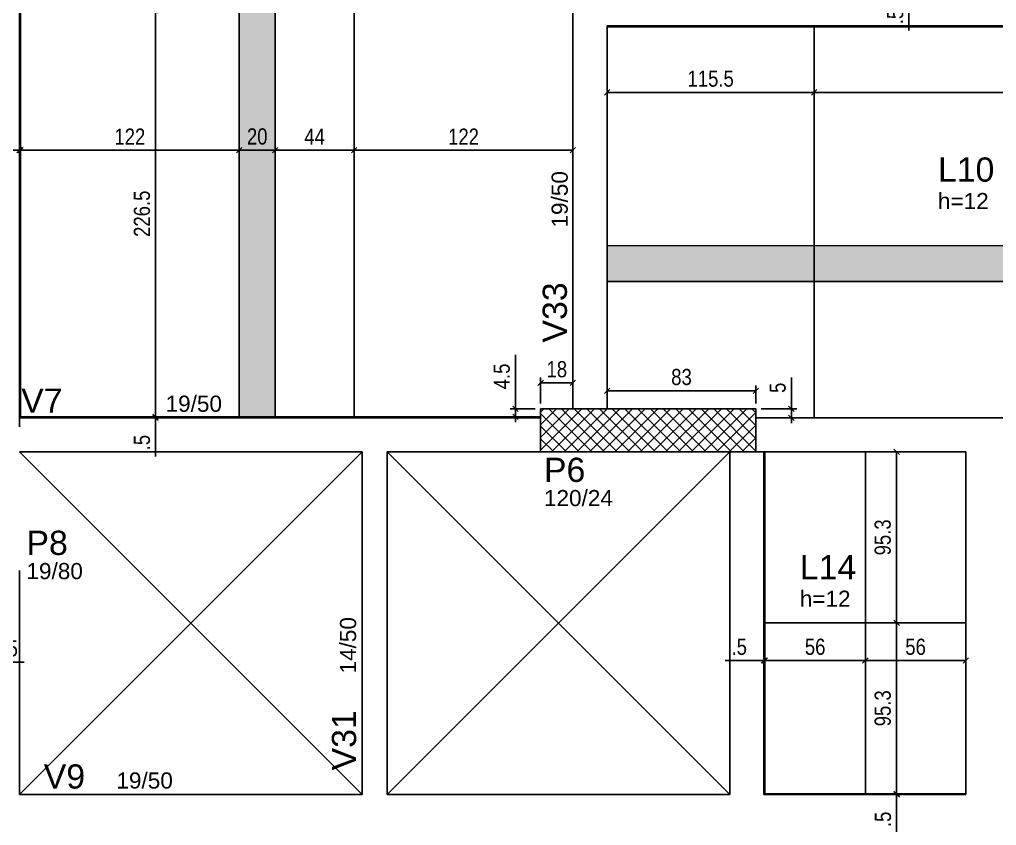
# Model space of a CAD drawing. Header units: millimetres. Extents: x 2797 to 7088, y 174 to 2922.
# Drawn here: x 4419 to 4963, y 1695 to 2144 of the extents above; entities that cross this region are included whole.
import ezdxf

# ---------------------------------------------------------------- set-up
doc = ezdxf.new("R2010")
doc.units = ezdxf.units.MM
for name, color, linetype in [('10', 252, 'Continuous'), ('3', 3, 'Continuous'), ('8', 8, 'Continuous'), ('ES-VIGA', 3, 'Continuous'), ('L-D', 2, 'Continuous'), ('L-N', 4, 'Continuous'), ('P-D', 2, 'Continuous'), ('Painéis', 200, 'Continuous'), ('PIL-N', 4, 'Continuous'), ('Pilares', 5, 'Continuous'), ('VIG-D', 2, 'Continuous'), ('VIG-N', 4, 'Continuous')]:
    doc.layers.add(name, color=color, linetype=linetype)
doc.layers.add('Hachura', color=251, linetype='Continuous', lineweight=9)
doc.styles.add('COTA TECNICA-50', font='techl___.ttf', dxfattribs={"height": 9})
doc.styles.add('TQS_ARIAL', font='arial.ttf')
doc.dimstyles.new('COTA PAINEL-50', dxfattribs={"dimtxt": 9, "dimasz": 3, "dimexe": 3, "dimexo": 3, "dimgap": 3, "dimtad": 1, "dimdec": 1, "dimzin": 12, "dimdsep": 46, "dimtxsty": 'COTA TECNICA-50', "dimblk1": 'OBLIQUE', "dimblk2": 'OBLIQUE', "dimsah": 1, "dimcen": 0.9, "dimclrd": 4, "dimclre": 4, "dimclrt": 240, "dimadec": 1, "dimazin": 3, "dimtfac": 1, "dimtdec": 1, "dimtmove": 0, "dimatfit": 3, "dimfxl": 1, "dimtolj": 1, "dimtzin": 12, "dimarcsym": 0})

# ---------------------------------------------------------------- blocks, each defined once
blk = doc.blocks.new('_Oblique')
at = {"color": 0, "linetype": 'ByBlock', "lineweight": -2}
blk.add_line((-0.5, -0.5), (0.5, 0.5), dxfattribs=at)
blk = doc.blocks.new('*D293')
at = {"layer": 'Defpoints', "color": 0, "transparency": 16777216}
for p in [(4494.52, 2149.08), (4494.52, 1922.59), (4494.52, 1922.59)]:
    blk.add_point(p, dxfattribs=at)
at = {"layer": 'Painéis', "color": 4, "lineweight": -2, "transparency": 16777216}
blk.add_line((4494.52, 2149.08), (4494.52, 1922.59), dxfattribs=at)
at = {"layer": 'Painéis', "color": 4, "lineweight": -2, "transparency": 16777216, "xscale": 3, "yscale": 3, "zscale": 3}
for p, rotation in [((4494.52, 2149.08), 90), ((4494.52, 1922.59), 270)]:
    blk.add_blockref('_Oblique', p, dxfattribs=dict(at, rotation=rotation))
at = {"layer": 'Painéis', "color": 240, "transparency": 16777216, "insert": (4486.92, 2035.84), "char_height": 9, "attachment_point": 5, "rotation": 90, "style": 'COTA TECNICA-50'}
blk.add_mtext('\\A1;226.5', dxfattribs=at)
blk = doc.blocks.new('*D186')
at = {"layer": 'Defpoints', "color": 0, "transparency": 16777216}
for p in [(4605.16, 2071.28), (4605.16, 2071.28), (4727.16, 2071.28)]:
    blk.add_point(p, dxfattribs=at)
at = {"layer": 'Painéis', "color": 4, "lineweight": -2, "transparency": 16777216}
blk.add_line((4727.16, 2071.28), (4605.16, 2071.28), dxfattribs=at)
at = {"layer": 'Painéis', "color": 4, "lineweight": -2, "transparency": 16777216, "xscale": 3, "yscale": 3, "zscale": 3, "rotation": 180}
blk.add_blockref('_Oblique', (4605.16, 2071.28), dxfattribs=at)
at = {"layer": 'Painéis', "color": 4, "lineweight": -2, "transparency": 16777216, "xscale": 3, "yscale": 3, "zscale": 3}
blk.add_blockref('_Oblique', (4727.16, 2071.28), dxfattribs=at)
at = {"layer": 'Painéis', "color": 240, "transparency": 16777216, "insert": (4666.16, 2078.83), "char_height": 9, "attachment_point": 5, "style": 'COTA TECNICA-50'}
blk.add_mtext('\\A1;122', dxfattribs=at)
blk = doc.blocks.new('*D187')
at = {"layer": 'Defpoints', "color": 0, "transparency": 16777216}
for p in [(4561.15, 2071.28), (4561.15, 2071.28), (4605.16, 2071.28)]:
    blk.add_point(p, dxfattribs=at)
at = {"layer": 'Painéis', "color": 4, "lineweight": -2, "transparency": 16777216}
blk.add_line((4605.16, 2071.28), (4561.15, 2071.28), dxfattribs=at)
at = {"layer": 'Painéis', "color": 4, "lineweight": -2, "transparency": 16777216, "xscale": 3, "yscale": 3, "zscale": 3, "rotation": 180}
blk.add_blockref('_Oblique', (4561.15, 2071.28), dxfattribs=at)
at = {"layer": 'Painéis', "color": 4, "lineweight": -2, "transparency": 16777216, "xscale": 3, "yscale": 3, "zscale": 3}
blk.add_blockref('_Oblique', (4605.16, 2071.28), dxfattribs=at)
at = {"layer": 'Painéis', "color": 240, "transparency": 16777216, "insert": (4583.15, 2078.85), "char_height": 9, "attachment_point": 5, "style": 'COTA TECNICA-50'}
blk.add_mtext('\\A1;44', dxfattribs=at)
blk = doc.blocks.new('*D188')
at = {"layer": 'Defpoints', "color": 0, "transparency": 16777216}
for p in [(4541.15, 2071.28), (4541.15, 2071.28), (4561.15, 2071.28)]:
    blk.add_point(p, dxfattribs=at)
at = {"layer": 'Painéis', "color": 4, "lineweight": -2, "transparency": 16777216}
blk.add_line((4561.15, 2071.28), (4541.15, 2071.28), dxfattribs=at)
at = {"layer": 'Painéis', "color": 4, "lineweight": -2, "transparency": 16777216, "xscale": 3, "yscale": 3, "zscale": 3, "rotation": 180}
blk.add_blockref('_Oblique', (4541.15, 2071.28), dxfattribs=at)
at = {"layer": 'Painéis', "color": 4, "lineweight": -2, "transparency": 16777216, "xscale": 3, "yscale": 3, "zscale": 3}
blk.add_blockref('_Oblique', (4561.15, 2071.28), dxfattribs=at)
at = {"layer": 'Painéis', "color": 240, "transparency": 16777216, "insert": (4551.15, 2078.87), "char_height": 9, "attachment_point": 5, "style": 'COTA TECNICA-50'}
blk.add_mtext('\\A1;20', dxfattribs=at)
blk = doc.blocks.new('*D189')
at = {"layer": 'Defpoints', "color": 0, "transparency": 16777216}
for p in [(4419.15, 2071.28), (4419.15, 2071.28), (4541.15, 2071.28)]:
    blk.add_point(p, dxfattribs=at)
at = {"layer": 'Painéis', "color": 4, "lineweight": -2, "transparency": 16777216}
blk.add_line((4541.15, 2071.28), (4419.15, 2071.28), dxfattribs=at)
at = {"layer": 'Painéis', "color": 4, "lineweight": -2, "transparency": 16777216, "xscale": 3, "yscale": 3, "zscale": 3, "rotation": 180}
blk.add_blockref('_Oblique', (4419.15, 2071.28), dxfattribs=at)
at = {"layer": 'Painéis', "color": 4, "lineweight": -2, "transparency": 16777216, "xscale": 3, "yscale": 3, "zscale": 3}
blk.add_blockref('_Oblique', (4541.15, 2071.28), dxfattribs=at)
at = {"layer": 'Painéis', "color": 240, "transparency": 16777216, "insert": (4480.15, 2078.83), "char_height": 9, "attachment_point": 5, "style": 'COTA TECNICA-50'}
blk.add_mtext('\\A1;122', dxfattribs=at)
blk = doc.blocks.new('*D190')
at = {"layer": 'Defpoints', "color": 0, "transparency": 16777216}
for p in [(4418.65, 2071.28), (4418.65, 2071.28), (4419.15, 2071.28)]:
    blk.add_point(p, dxfattribs=at)
at = {"layer": 'Painéis', "color": 4, "lineweight": -2, "transparency": 16777216}
for p, q in [((4418.65, 2071.28), (4397.06, 2071.28)), ((4419.15, 2071.28), (4418.65, 2071.28)), ((4419.15, 2071.28), (4422.15, 2071.28))]:
    blk.add_line(p, q, dxfattribs=at)
at = {"layer": 'Painéis', "color": 4, "lineweight": -2, "transparency": 16777216, "xscale": 3, "yscale": 3, "zscale": 3}
blk.add_blockref('_Oblique', (4418.65, 2071.28), dxfattribs=at)
at = {"layer": 'Painéis', "color": 4, "lineweight": -2, "transparency": 16777216, "xscale": 3, "yscale": 3, "zscale": 3, "rotation": 180}
blk.add_blockref('_Oblique', (4419.15, 2071.28), dxfattribs=at)
at = {"layer": 'Painéis', "color": 240, "transparency": 16777216, "insert": (4404.86, 2078.88), "char_height": 9, "attachment_point": 5, "style": 'COTA TECNICA-50'}
blk.add_mtext('\\A1;.5', dxfattribs=at)
blk = doc.blocks.new('*D191')
at = {"layer": 'Defpoints', "color": 0, "transparency": 16777216}
for p in [(4494.52, 1922.59), (4494.52, 1922.09), (4494.52, 1922.09)]:
    blk.add_point(p, dxfattribs=at)
at = {"layer": 'Painéis', "color": 4, "lineweight": -2, "transparency": 16777216}
for p, q in [((4494.52, 1922.59), (4494.52, 1925.59)), ((4494.52, 1922.59), (4494.52, 1922.09)), ((4494.52, 1922.09), (4494.52, 1900.49))]:
    blk.add_line(p, q, dxfattribs=at)
at = {"layer": 'Painéis', "color": 4, "lineweight": -2, "transparency": 16777216, "xscale": 3, "yscale": 3, "zscale": 3}
for p, rotation in [((4494.52, 1922.59), 270), ((4494.52, 1922.09), 90)]:
    blk.add_blockref('_Oblique', p, dxfattribs=dict(at, rotation=rotation))
at = {"layer": 'Painéis', "color": 240, "transparency": 16777216, "insert": (4486.92, 1908.29), "char_height": 9, "attachment_point": 5, "rotation": 90, "style": 'COTA TECNICA-50'}
blk.add_mtext('\\A1;.5', dxfattribs=at)
blk = doc.blocks.new('*D192')
at = {"layer": 'Defpoints', "color": 0, "transparency": 16777216}
for p in [(4709.15, 1941.54), (4709.15, 1927.08), (4727.16, 1927.08)]:
    blk.add_point(p, dxfattribs=at)
at = {"layer": 'Painéis', "color": 4, "lineweight": -2, "transparency": 16777216}
for p, q in [((4709.15, 1930.08), (4709.15, 1944.54)), ((4727.16, 1930.08), (4727.16, 1944.54)), ((4727.16, 1941.54), (4709.15, 1941.54))]:
    blk.add_line(p, q, dxfattribs=at)
at = {"layer": 'Painéis', "color": 4, "lineweight": -2, "transparency": 16777216, "xscale": 3, "yscale": 3, "zscale": 3, "rotation": 180}
blk.add_blockref('_Oblique', (4709.15, 1941.54), dxfattribs=at)
at = {"layer": 'Painéis', "color": 4, "lineweight": -2, "transparency": 16777216, "xscale": 3, "yscale": 3, "zscale": 3}
blk.add_blockref('_Oblique', (4727.16, 1941.54), dxfattribs=at)
at = {"layer": 'Painéis', "color": 240, "transparency": 16777216, "insert": (4718.16, 1949.13), "char_height": 9, "attachment_point": 5, "style": 'COTA TECNICA-50'}
blk.add_mtext('\\A1;18', dxfattribs=at)
blk = doc.blocks.new('*D294')
at = {"layer": 'Defpoints', "color": 0, "transparency": 16777216}
for p in [(4695.07, 1927.08), (4709.15, 1927.08), (4709.15, 1922.59)]:
    blk.add_point(p, dxfattribs=at)
at = {"layer": 'Painéis', "color": 4, "lineweight": -2, "transparency": 16777216}
for p, q in [((4695.07, 1927.08), (4695.07, 1957.28)), ((4706.15, 1927.08), (4692.07, 1927.08)), ((4706.15, 1922.59), (4692.07, 1922.59)), ((4695.07, 1922.59), (4695.07, 1927.08)), ((4695.07, 1922.59), (4695.07, 1919.59))]:
    blk.add_line(p, q, dxfattribs=at)
at = {"layer": 'Painéis', "color": 4, "lineweight": -2, "transparency": 16777216, "xscale": 3, "yscale": 3, "zscale": 3}
for p, rotation in [((4695.07, 1927.08), 270), ((4695.07, 1922.59), 90)]:
    blk.add_blockref('_Oblique', p, dxfattribs=dict(at, rotation=rotation))
at = {"layer": 'Painéis', "color": 240, "transparency": 16777216, "insert": (4687.47, 1945.18), "char_height": 9, "attachment_point": 5, "rotation": 90, "style": 'COTA TECNICA-50'}
blk.add_mtext('\\A1;4.5', dxfattribs=at)
blk = doc.blocks.new('*D193')
at = {"layer": 'Defpoints', "color": 0, "transparency": 16777216}
for p in [(4914.39, 2160.08), (4914.39, 2159.55), (4914.39, 2159.55)]:
    blk.add_point(p, dxfattribs=at)
at = {"layer": 'Painéis', "color": 4, "lineweight": -2, "transparency": 16777216}
for p, q in [((4914.39, 2160.08), (4914.39, 2163.08)), ((4911.39, 2160.08), (4911.39, 2160.08)), ((4914.39, 2160.08), (4914.39, 2159.55)), ((4914.39, 2159.55), (4914.39, 2137.96))]:
    blk.add_line(p, q, dxfattribs=at)
at = {"layer": 'Painéis', "color": 4, "lineweight": -2, "transparency": 16777216, "xscale": 3, "yscale": 3, "zscale": 3}
for p, rotation in [((4914.39, 2160.08), 270), ((4914.39, 2159.55), 90)]:
    blk.add_blockref('_Oblique', p, dxfattribs=dict(at, rotation=rotation))
at = {"layer": 'Painéis', "color": 240, "transparency": 16777216, "insert": (4906.79, 2145.75), "char_height": 9, "attachment_point": 5, "rotation": 90, "style": 'COTA TECNICA-50'}
blk.add_mtext('\\A1;.5', dxfattribs=at)
blk = doc.blocks.new('*D71')
at = {"layer": 'Defpoints', "color": 0, "transparency": 16777216}
for p in [(4829.15, 1927.08), (4848.89, 1927.08), (4829.15, 1922.09)]:
    blk.add_point(p, dxfattribs=at)
at = {"layer": 'Painéis', "color": 4, "lineweight": -2, "transparency": 16777216}
for p, q in [((4848.89, 1927.08), (4848.89, 1944.57)), ((4832.15, 1927.08), (4851.89, 1927.08)), ((4848.89, 1922.09), (4848.89, 1927.08)), ((4832.15, 1922.09), (4851.89, 1922.09)), ((4848.89, 1922.09), (4848.89, 1919.09))]:
    blk.add_line(p, q, dxfattribs=at)
at = {"layer": 'Painéis', "color": 4, "lineweight": -2, "transparency": 16777216, "xscale": 3, "yscale": 3, "zscale": 3}
for p, rotation in [((4848.89, 1927.08), 270), ((4848.89, 1922.09), 90)]:
    blk.add_blockref('_Oblique', p, dxfattribs=dict(at, rotation=rotation))
at = {"layer": 'Painéis', "color": 240, "transparency": 16777216, "insert": (4841.29, 1938.83), "char_height": 9, "attachment_point": 5, "rotation": 90, "style": 'COTA TECNICA-50'}
blk.add_mtext('\\A1;5', dxfattribs=at)
blk = doc.blocks.new('*D72')
at = {"layer": 'Defpoints', "color": 0, "transparency": 16777216}
for p in [(4746.16, 1937.08), (4746.16, 1927.08), (4829.15, 1927.08)]:
    blk.add_point(p, dxfattribs=at)
at = {"layer": 'Painéis', "color": 4, "lineweight": -2, "transparency": 16777216}
for p, q in [((4746.16, 1930.08), (4746.16, 1940.08)), ((4829.15, 1930.08), (4829.15, 1940.08)), ((4829.15, 1937.08), (4746.16, 1937.08))]:
    blk.add_line(p, q, dxfattribs=at)
at = {"layer": 'Painéis', "color": 4, "lineweight": -2, "transparency": 16777216, "xscale": 3, "yscale": 3, "zscale": 3, "rotation": 180}
blk.add_blockref('_Oblique', (4746.16, 1937.08), dxfattribs=at)
at = {"layer": 'Painéis', "color": 4, "lineweight": -2, "transparency": 16777216, "xscale": 3, "yscale": 3, "zscale": 3}
blk.add_blockref('_Oblique', (4829.15, 1937.08), dxfattribs=at)
at = {"layer": 'Painéis', "color": 240, "transparency": 16777216, "insert": (4787.66, 1944.8), "char_height": 9, "attachment_point": 5, "style": 'COTA TECNICA-50'}
blk.add_mtext('\\A1;83', dxfattribs=at)
blk = doc.blocks.new('*D262')
at = {"layer": 'Defpoints', "color": 0, "transparency": 16777216}
for p in [(4746.16, 2103.5), (4861.66, 2103.5), (4861.66, 2103.5)]:
    blk.add_point(p, dxfattribs=at)
at = {"layer": 'Painéis', "color": 4, "lineweight": -2, "transparency": 16777216}
blk.add_line((4746.16, 2103.5), (4861.66, 2103.5), dxfattribs=at)
at = {"layer": 'Painéis', "color": 4, "lineweight": -2, "transparency": 16777216, "xscale": 3, "yscale": 3, "zscale": 3, "rotation": 180}
blk.add_blockref('_Oblique', (4746.16, 2103.5), dxfattribs=at)
at = {"layer": 'Painéis', "color": 4, "lineweight": -2, "transparency": 16777216, "xscale": 3, "yscale": 3, "zscale": 3}
blk.add_blockref('_Oblique', (4861.66, 2103.5), dxfattribs=at)
at = {"layer": 'Painéis', "color": 240, "transparency": 16777216, "insert": (4803.91, 2111.1), "char_height": 9, "attachment_point": 5, "style": 'COTA TECNICA-50'}
blk.add_mtext('\\A1;115.5', dxfattribs=at)
blk = doc.blocks.new('*D263')
at = {"layer": 'Defpoints', "color": 0, "transparency": 16777216}
for p in [(4861.66, 2103.5), (5105.66, 2103.5), (5105.66, 2103.08)]:
    blk.add_point(p, dxfattribs=at)
at = {"layer": 'Painéis', "color": 4, "lineweight": -2, "transparency": 16777216}
for p, q in [((4861.66, 2103.5), (5105.66, 2103.5)), ((5105.66, 2106.08), (5105.66, 2106.5))]:
    blk.add_line(p, q, dxfattribs=at)
at = {"layer": 'Painéis', "color": 4, "lineweight": -2, "transparency": 16777216, "xscale": 3, "yscale": 3, "zscale": 3, "rotation": 180}
blk.add_blockref('_Oblique', (4861.66, 2103.5), dxfattribs=at)
at = {"layer": 'Painéis', "color": 4, "lineweight": -2, "transparency": 16777216, "xscale": 3, "yscale": 3, "zscale": 3}
blk.add_blockref('_Oblique', (5105.66, 2103.5), dxfattribs=at)
at = {"layer": 'Painéis', "color": 240, "transparency": 16777216, "insert": (4983.66, 2111.06), "char_height": 9, "attachment_point": 5, "style": 'COTA TECNICA-50'}
blk.add_mtext('\\A1;244', dxfattribs=at)
blk = doc.blocks.new('*D117')
at = {"layer": 'Defpoints', "color": 0, "transparency": 16777216}
for p in [(4399.15, 1785.96), (4399.65, 1785.96), (4399.65, 1785.96)]:
    blk.add_point(p, dxfattribs=at)
at = {"layer": 'Painéis', "color": 4, "lineweight": -2, "transparency": 16777216}
for p, q in [((4399.15, 1785.96), (4396.15, 1785.96)), ((4399.15, 1785.96), (4399.65, 1785.96)), ((4399.65, 1785.96), (4421.25, 1785.96))]:
    blk.add_line(p, q, dxfattribs=at)
at = {"layer": 'Painéis', "color": 4, "lineweight": -2, "transparency": 16777216, "xscale": 3, "yscale": 3, "zscale": 3}
blk.add_blockref('_Oblique', (4399.15, 1785.96), dxfattribs=at)
at = {"layer": 'Painéis', "color": 4, "lineweight": -2, "transparency": 16777216, "xscale": 3, "yscale": 3, "zscale": 3, "rotation": 180}
blk.add_blockref('_Oblique', (4399.65, 1785.96), dxfattribs=at)
at = {"layer": 'Painéis', "color": 240, "transparency": 16777216, "insert": (4413.45, 1793.56), "char_height": 9, "attachment_point": 5, "style": 'COTA TECNICA-50'}
blk.add_mtext('\\A1;.5', dxfattribs=at)
blk = doc.blocks.new('*D125')
at = {"layer": 'Defpoints', "color": 0, "transparency": 16777216}
for p in [(4907.6, 1903.09), (4907.6, 1807.84), (4907.6, 1807.84)]:
    blk.add_point(p, dxfattribs=at)
at = {"layer": 'Painéis', "color": 4, "lineweight": -2, "transparency": 16777216}
blk.add_line((4907.6, 1903.09), (4907.6, 1807.84), dxfattribs=at)
at = {"layer": 'Painéis', "color": 4, "lineweight": -2, "transparency": 16777216, "xscale": 3, "yscale": 3, "zscale": 3}
for p, rotation in [((4907.6, 1903.09), 90), ((4907.6, 1807.84), 270)]:
    blk.add_blockref('_Oblique', p, dxfattribs=dict(at, rotation=rotation))
at = {"layer": 'Painéis', "color": 240, "transparency": 16777216, "insert": (4899.87, 1855.46), "char_height": 9, "attachment_point": 5, "rotation": 90, "style": 'COTA TECNICA-50'}
blk.add_mtext('\\A1;95.3', dxfattribs=at)
blk = doc.blocks.new('*D126')
at = {"layer": 'Defpoints', "color": 0, "transparency": 16777216}
for p in [(4907.6, 1807.84), (4907.6, 1712.58), (4907.6, 1712.58)]:
    blk.add_point(p, dxfattribs=at)
at = {"layer": 'Painéis', "color": 4, "lineweight": -2, "transparency": 16777216}
blk.add_line((4907.6, 1807.84), (4907.6, 1712.58), dxfattribs=at)
at = {"layer": 'Painéis', "color": 4, "lineweight": -2, "transparency": 16777216, "xscale": 3, "yscale": 3, "zscale": 3}
for p, rotation in [((4907.6, 1807.84), 90), ((4907.6, 1712.58), 270)]:
    blk.add_blockref('_Oblique', p, dxfattribs=dict(at, rotation=rotation))
at = {"layer": 'Painéis', "color": 240, "transparency": 16777216, "insert": (4899.87, 1760.21), "char_height": 9, "attachment_point": 5, "rotation": 90, "style": 'COTA TECNICA-50'}
blk.add_mtext('\\A1;95.3', dxfattribs=at)
blk = doc.blocks.new('*D127')
at = {"layer": 'Defpoints', "color": 0, "transparency": 16777216}
for p in [(4890.15, 1786.83), (4890.15, 1786.83), (4946.15, 1786.83)]:
    blk.add_point(p, dxfattribs=at)
at = {"layer": 'Painéis', "color": 4, "lineweight": -2, "transparency": 16777216}
blk.add_line((4946.15, 1786.83), (4890.15, 1786.83), dxfattribs=at)
at = {"layer": 'Painéis', "color": 4, "lineweight": -2, "transparency": 16777216, "xscale": 3, "yscale": 3, "zscale": 3, "rotation": 180}
blk.add_blockref('_Oblique', (4890.15, 1786.83), dxfattribs=at)
at = {"layer": 'Painéis', "color": 4, "lineweight": -2, "transparency": 16777216, "xscale": 3, "yscale": 3, "zscale": 3}
blk.add_blockref('_Oblique', (4946.15, 1786.83), dxfattribs=at)
at = {"layer": 'Painéis', "color": 240, "transparency": 16777216, "insert": (4918.15, 1794.43), "char_height": 9, "attachment_point": 5, "style": 'COTA TECNICA-50'}
blk.add_mtext('\\A1;56', dxfattribs=at)
blk = doc.blocks.new('*D274')
at = {"layer": 'Defpoints', "color": 0, "transparency": 16777216}
for p in [(4834.15, 1786.83), (4834.15, 1786.83), (4890.15, 1786.83)]:
    blk.add_point(p, dxfattribs=at)
at = {"layer": 'Painéis', "color": 4, "lineweight": -2, "transparency": 16777216}
blk.add_line((4890.15, 1786.83), (4834.15, 1786.83), dxfattribs=at)
at = {"layer": 'Painéis', "color": 4, "lineweight": -2, "transparency": 16777216, "xscale": 3, "yscale": 3, "zscale": 3, "rotation": 180}
blk.add_blockref('_Oblique', (4834.15, 1786.83), dxfattribs=at)
at = {"layer": 'Painéis', "color": 4, "lineweight": -2, "transparency": 16777216, "xscale": 3, "yscale": 3, "zscale": 3}
blk.add_blockref('_Oblique', (4890.15, 1786.83), dxfattribs=at)
at = {"layer": 'Painéis', "color": 240, "transparency": 16777216, "insert": (4862.15, 1794.43), "char_height": 9, "attachment_point": 5, "style": 'COTA TECNICA-50'}
blk.add_mtext('\\A1;56', dxfattribs=at)
blk = doc.blocks.new('*D128')
at = {"layer": 'Defpoints', "color": 0, "transparency": 16777216}
for p in [(4833.65, 1786.83), (4833.65, 1786.83), (4834.15, 1786.83)]:
    blk.add_point(p, dxfattribs=at)
at = {"layer": 'Painéis', "color": 4, "lineweight": -2, "transparency": 16777216}
for p, q in [((4833.65, 1786.83), (4812.06, 1786.83)), ((4834.15, 1786.83), (4833.65, 1786.83)), ((4834.15, 1786.83), (4837.15, 1786.83))]:
    blk.add_line(p, q, dxfattribs=at)
at = {"layer": 'Painéis', "color": 4, "lineweight": -2, "transparency": 16777216, "xscale": 3, "yscale": 3, "zscale": 3}
blk.add_blockref('_Oblique', (4833.65, 1786.83), dxfattribs=at)
at = {"layer": 'Painéis', "color": 4, "lineweight": -2, "transparency": 16777216, "xscale": 3, "yscale": 3, "zscale": 3, "rotation": 180}
blk.add_blockref('_Oblique', (4834.15, 1786.83), dxfattribs=at)
at = {"layer": 'Painéis', "color": 240, "transparency": 16777216, "insert": (4819.86, 1794.43), "char_height": 9, "attachment_point": 5, "style": 'COTA TECNICA-50'}
blk.add_mtext('\\A1;.5', dxfattribs=at)
blk = doc.blocks.new('*D129')
at = {"layer": 'Defpoints', "color": 0, "transparency": 16777216}
for p in [(4907.6, 1712.58), (4907.6, 1712.08), (4907.6, 1712.08)]:
    blk.add_point(p, dxfattribs=at)
at = {"layer": 'Painéis', "color": 4, "lineweight": -2, "transparency": 16777216}
for p, q in [((4907.6, 1712.58), (4907.6, 1715.58)), ((4907.6, 1712.58), (4907.6, 1712.08)), ((4907.6, 1712.08), (4907.6, 1690.49))]:
    blk.add_line(p, q, dxfattribs=at)
at = {"layer": 'Painéis', "color": 4, "lineweight": -2, "transparency": 16777216, "xscale": 3, "yscale": 3, "zscale": 3}
for p, rotation in [((4907.6, 1712.58), 270), ((4907.6, 1712.08), 90)]:
    blk.add_blockref('_Oblique', p, dxfattribs=dict(at, rotation=rotation))
at = {"layer": 'Painéis', "color": 240, "transparency": 16777216, "insert": (4900, 1698.29), "char_height": 9, "attachment_point": 5, "rotation": 90, "style": 'COTA TECNICA-50'}
blk.add_mtext('\\A1;.5', dxfattribs=at)

msp = doc.modelspace()

# ---------------------------------------------------------------- hatches: boundary and pattern name
at = {"layer": 'Hachura', "linetype": 'ByBlock'}
h = msp.add_hatch(color=256, dxfattribs=at)
h.dxf.hatch_style = 1
h.paths.add_polyline_path([(4561.15, 2393.09), (4541.15, 2393.09), (4541.15, 1922.59), (4561.15, 1922.59)])
h = msp.add_hatch(color=256, dxfattribs=at)
h.dxf.hatch_style = 1
h.paths.add_polyline_path([(5105.66, 2018.06), (4746.16, 2018.08), (4746.16, 1998.08), (5105.66, 1998.06)])

# ---------------------------------------------------------------- linework, layer by layer
at = {"layer": '10', "color": 252, "linetype": 'Continuous'}
for p, q in [((4418.65, 1712.08), (4609.65, 1903.09)), ((4418.65, 1903.09), (4609.65, 1712.08)), ((4623.65, 1712.08), (4814.65, 1903.09)), ((4623.65, 1903.09), (4814.65, 1712.08))]:
    msp.add_line(p, q, dxfattribs=at)
at = {"layer": '3', "color": 7, "linetype": 'Continuous'}
msp.add_lwpolyline([(4829.15, 1903.09), (4833.65, 1903.09)], dxfattribs=at)
at = {"layer": '8', "color": 250, "linetype": 'Continuous'}
for p, q in [((4709.15, 1904.13), (4732.11, 1927.08)), ((4709.15, 1911.2), (4725.04, 1927.08)), ((4709.15, 1918.27), (4717.97, 1927.08)), ((4709.15, 1925.34), (4710.9, 1927.08)), ((4709.15, 1924.59), (4730.66, 1903.08)), ((4713.73, 1927.08), (4737.73, 1903.08)), ((4715.18, 1903.08), (4739.18, 1927.08)), ((4720.8, 1927.08), (4744.8, 1903.08)), ((4722.25, 1903.08), (4746.25, 1927.08)), ((4727.87, 1927.08), (4751.87, 1903.08)), ((4729.33, 1903.08), (4753.33, 1927.08)), ((4734.95, 1927.08), (4758.95, 1903.08)), ((4736.4, 1903.08), (4760.4, 1927.08)), ((4742.02, 1927.08), (4766.02, 1903.08)), ((4743.47, 1903.08), (4767.47, 1927.08)), ((4749.09, 1927.08), (4773.09, 1903.08)), ((4750.54, 1903.08), (4774.54, 1927.08)), ((4756.16, 1927.08), (4780.16, 1903.08)), ((4757.61, 1903.08), (4781.61, 1927.08)), ((4763.23, 1927.08), (4787.23, 1903.08)), ((4764.68, 1903.08), (4788.68, 1927.08)), ((4770.3, 1927.08), (4794.3, 1903.08)), ((4771.75, 1903.08), (4795.75, 1927.08)), ((4777.37, 1927.08), (4801.37, 1903.08)), ((4778.82, 1903.08), (4802.82, 1927.08)), ((4784.44, 1927.08), (4808.44, 1903.08)), ((4785.89, 1903.08), (4809.89, 1927.08)), ((4791.51, 1927.08), (4815.51, 1903.08)), ((4792.96, 1903.08), (4816.96, 1927.08)), ((4798.59, 1927.08), (4822.59, 1903.08)), ((4800.04, 1903.08), (4824.04, 1927.08)), ((4805.66, 1927.08), (4829.15, 1903.59)), ((4807.11, 1903.08), (4829.15, 1925.13)), ((4812.73, 1927.08), (4829.15, 1910.66)), ((4819.8, 1927.08), (4829.15, 1917.73)), ((4826.87, 1927.08), (4829.15, 1924.8)), ((4709.15, 1917.52), (4723.59, 1903.08)), ((4814.18, 1903.08), (4829.15, 1918.06)), ((4709.15, 1910.45), (4716.52, 1903.08)), ((4821.25, 1903.08), (4829.15, 1910.99)), ((4709.15, 1903.38), (4709.45, 1903.08)), ((4828.32, 1903.08), (4829.15, 1903.92))]:
    msp.add_line(p, q, dxfattribs=at)
at = {"layer": 'ES-VIGA'}
for points in [[(4418.65, 2075.09), (4418.65, 2245.08)], [(4727.16, 2150.08), (4727.16, 1927.08)], [(4746.16, 1927.08), (4746.16, 2140.58)], [(4746.16, 2140.58), (5106.16, 2140.51)], [(4418.65, 1922.09), (4418.65, 2075.09)], [(4616.65, 1922.09), (4418.65, 1922.09)], [(4418.65, 1922.09), (4418.65, 1917.08)], [(4709.15, 1922.09), (4616.65, 1922.09)], [(4955.65, 1922.09), (4829.15, 1922.09)], [(5106.16, 1922.09), (4955.65, 1922.09)], [(4418.65, 1903.09), (4609.65, 1903.09)], [(4609.65, 1903.09), (4609.65, 1712.08)], [(4623.65, 1903.09), (4709.15, 1903.09)], [(4623.65, 1712.08), (4623.65, 1903.09)], [(4814.65, 1903.08), (4814.65, 1712.08)], [(4833.65, 1903.09), (4946.15, 1903.09)], [(4833.65, 1712.08), (4833.65, 1903.09)], [(4946.15, 1903.09), (4946.15, 1712.08)], [(4418.65, 1712.08), (4418.65, 1837.08)], [(4609.65, 1712.08), (4418.65, 1712.08)], [(4814.65, 1712.08), (4623.65, 1712.08)], [(4946.15, 1712.08), (4833.65, 1712.08)]]:
    msp.add_lwpolyline(points, dxfattribs=at)
at = {"layer": 'Painéis'}
for p, q in [((4419.15, 1922.59), (4419.15, 2393.09)), ((4541.15, 1922.59), (4541.15, 2393.09)), ((4561.15, 1922.59), (4561.15, 2393.09)), ((4605.16, 1922.59), (4605.16, 2393.09)), ((4861.66, 2140.51), (4861.66, 1922.09)), ((4746.16, 2140.08), (5105.66, 2140.01)), ((4746.16, 2018.08), (5105.66, 2018.01)), ((4746.16, 1998.08), (5105.66, 1998.01)), ((4709.15, 1922.59), (4419.15, 1922.59)), ((4834.15, 1712.58), (4834.15, 1903.09)), ((4890.15, 1712.58), (4890.15, 1903.09)), ((4834.15, 1807.84), (4946.15, 1807.84)), ((4834.15, 1712.58), (4946.15, 1712.58))]:
    msp.add_line(p, q, dxfattribs=at)
at = {"layer": 'Pilares'}
msp.add_lwpolyline([(4709.15, 1903.08), (4829.15, 1903.08), (4829.15, 1927.08), (4709.15, 1927.08), (4709.15, 1903.08)], dxfattribs=at)

# ---------------------------------------------------------------- texts
at = {"layer": 'L-D', "linetype": 'Continuous', "style": 'TQS_ARIAL'}
for p in [(4930.6, 2038.42), (4853.6, 1816.78)]:
    msp.add_text('h=12', height=9, dxfattribs=at).set_placement(p)
at = {"layer": 'L-N', "linetype": 'Continuous', "style": 'TQS_ARIAL'}
for s, p in [('L10', (4930.6, 2053.72)), ('L14', (4853.6, 1832.08))]:
    msp.add_text(s, height=13.5, dxfattribs=at).set_placement(p)
at = {"layer": 'P-D', "linetype": 'Continuous', "style": 'TQS_ARIAL'}
for s, p in [('120/24', (4710.98, 1872.87)), ('19/80', (4422.5, 1832.18))]:
    msp.add_text(s, height=9, dxfattribs=at).set_placement(p)
at = {"layer": 'PIL-N', "linetype": 'Continuous', "style": 'TQS_ARIAL'}
for s, p in [('P6', (4710.98, 1886.37)), ('P8', (4422.5, 1845.68))]:
    msp.add_text(s, height=13.5, dxfattribs=at).set_placement(p)
at = {"layer": 'VIG-D', "linetype": 'Continuous', "style": 'TQS_ARIAL'}
for s, p in [('19/50', (4724.24, 2028.15)), ('14/50', (4606.28, 1779.58))]:
    msp.add_text(s, height=9, rotation=90, dxfattribs=at).set_placement(p)
for p in [(4500.06, 1925.46), (4472.65, 1715.46)]:
    msp.add_text('19/50', height=9, dxfattribs=at).set_placement(p)
at = {"layer": 'VIG-N', "linetype": 'Continuous', "style": 'TQS_ARIAL'}
for s, p in [('V33', (4723.78, 1964.04)), ('V31', (4606.28, 1725.58))]:
    msp.add_text(s, height=13.5, rotation=90, dxfattribs=at).set_placement(p)
for s, p in [('V7', (4419.58, 1924.94)), ('V9', (4432.15, 1715.46))]:
    msp.add_text(s, height=13.5, dxfattribs=at).set_placement(p)

# ---------------------------------------------------------------- dimensions: what is measured, and where the dimension line sits
at = {"layer": 'Painéis'}
for base, p1, p2, picture, middle in [((4914.39, 2159.55), (4914.39, 2160.08), (4914.39, 2159.55), '*D193', (4906.79, 2145.75)), ((4494.52, 1922.59), (4494.52, 2149.08), (4494.52, 1922.59), '*D293', (4486.92, 2035.84)), ((4695.07, 1927.08), (4709.15, 1922.59), (4709.15, 1927.08), '*D294', (4687.47, 1945.18)), ((4848.89, 1927.08), (4829.15, 1922.09), (4829.15, 1927.08), '*D71', (4841.29, 1938.83)), ((4494.52, 1922.09), (4494.52, 1922.59), (4494.52, 1922.09), '*D191', (4486.92, 1908.29)), ((4907.5975, 1807.8351), (4907.5975, 1903.086), (4907.5975, 1807.8351), '*D125', (4899.8738, 1855.4605)), ((4907.6, 1712.58), (4907.6, 1807.84), (4907.6, 1712.58), '*D126', (4899.87, 1760.21)), ((4907.6, 1712.08), (4907.6, 1712.58), (4907.6, 1712.08), '*D129', (4900, 1698.29))]:
    dim = msp.add_linear_dim(base=base, p1=p1, p2=p2, angle=90, dimstyle='COTA PAINEL-50', dxfattribs=at)
    dim.commit()
    dim.dimension.update_dxf_attribs({"geometry": picture, "text_midpoint": middle})
for base, p1, p2, picture, middle in [((4861.66, 2103.5), (4746.16, 2103.5), (4861.66, 2103.5), '*D262', (4803.91, 2111.1)), ((5105.66, 2103.5), (4861.66, 2103.5), (5105.66, 2103.08), '*D263', (4983.66, 2111.06)), ((4418.65, 2071.28), (4419.15, 2071.28), (4418.65, 2071.28), '*D190', (4404.86, 2078.88)), ((4419.15, 2071.28), (4541.15, 2071.28), (4419.15, 2071.28), '*D189', (4480.15, 2078.83)), ((4541.15, 2071.28), (4561.15, 2071.28), (4541.15, 2071.28), '*D188', (4551.15, 2078.87)), ((4561.15, 2071.28), (4605.16, 2071.28), (4561.15, 2071.28), '*D187', (4583.15, 2078.85)), ((4605.16, 2071.28), (4727.16, 2071.28), (4605.16, 2071.28), '*D186', (4666.16, 2078.83)), ((4709.15, 1941.54), (4727.16, 1927.08), (4709.15, 1927.08), '*D192', (4718.16, 1949.13)), ((4746.16, 1937.08), (4829.15, 1927.08), (4746.16, 1927.08), '*D72', (4787.66, 1944.8)), ((4399.65, 1785.96), (4399.15, 1785.96), (4399.65, 1785.96), '*D117', (4413.45, 1793.56)), ((4833.65, 1786.83), (4834.15, 1786.83), (4833.65, 1786.83), '*D128', (4819.86, 1794.43)), ((4834.15, 1786.83), (4890.15, 1786.83), (4834.15, 1786.83), '*D274', (4862.15, 1794.43)), ((4890.15, 1786.83), (4946.15, 1786.83), (4890.15, 1786.83), '*D127', (4918.15, 1794.43))]:
    dim = msp.add_linear_dim(base=base, p1=p1, p2=p2, dimstyle='COTA PAINEL-50', dxfattribs=at)
    dim.commit()
    dim.dimension.update_dxf_attribs({"geometry": picture, "text_midpoint": middle})

doc.saveas('drawing.dxf')
